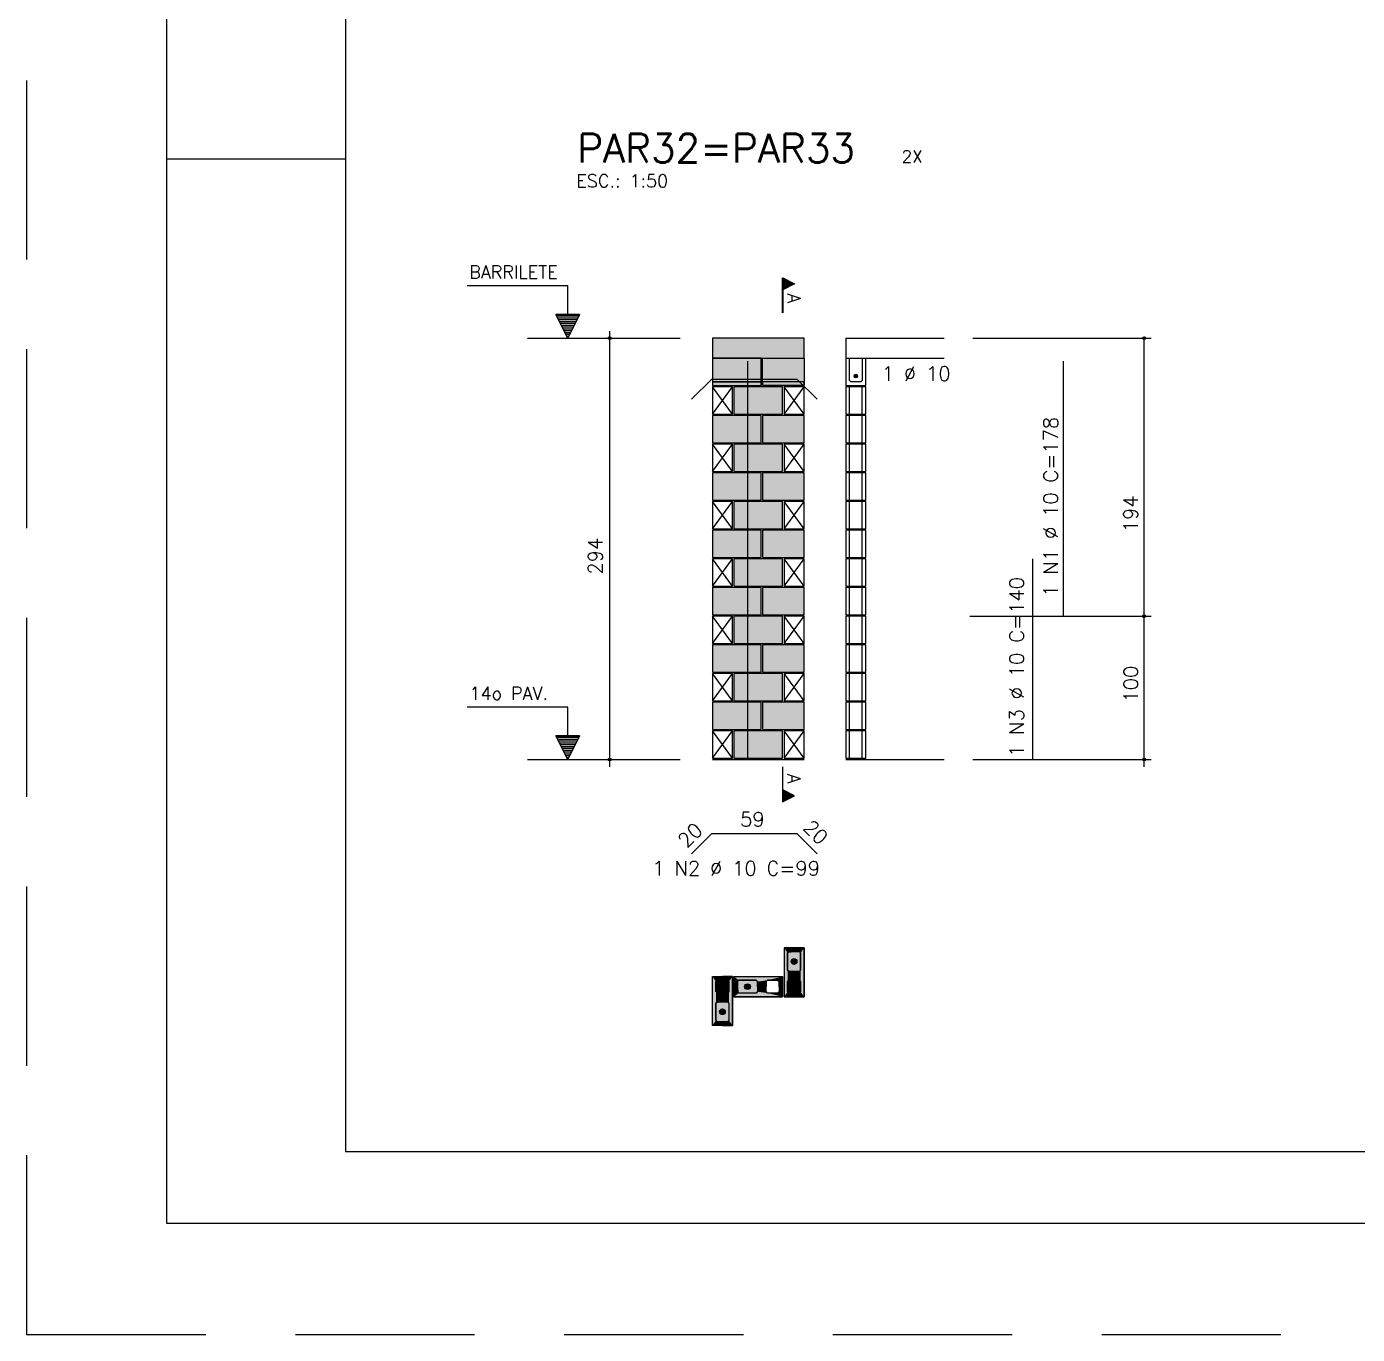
# Model space of a CAD drawing. Extents: x -1 to 122, y -1 to 61.
# Drawn here: x -1.06 to 17.5, y -1.45 to 16.8 of the extents above; entities that cross this region are included whole.
import ezdxf

# ---------------------------------------------------------------- set-up
doc = ezdxf.new("R2010")
doc.units = 0
doc.header["$MEASUREMENT"] = 0
doc.linetypes.add('ESTILO_TQS_0001', pattern=[0.45, 0.3, -0.15])
doc.linetypes.add('HIDDEN', pattern=[0.375, 0.25, -0.125])
doc.layers.get('0').update_dxf_attribs({"linetype": 'CONTINUOUS'})
doc.layers.get('Defpoints').update_dxf_attribs({"linetype": 'CONTINUOUS'})
for name, color, linetype in [('ARQ_FOLHA', 7, 'CONTINUOUS'), ('PENA_01', 1, 'CONTINUOUS'), ('PENA_02', 2, 'CONTINUOUS'), ('PENA_03', 3, 'CONTINUOUS'), ('PENA_05', 5, 'CONTINUOUS'), ('PENA_06', 6, 'CONTINUOUS'), ('PENA_09', 254, 'CONTINUOUS'), ('PENA_11', 252, 'CONTINUOUS'), ('PENA_21', 100, 'CONTINUOUS'), ('PENA_27', 21, 'CONTINUOUS')]:
    doc.layers.add(name, color=color, linetype=linetype)
doc.styles.get("Standard").update_dxf_attribs({"font": 'ROMANS.SHX'})

# ---------------------------------------------------------------- blocks, each defined once
blk = doc.blocks.new('FOLHA A1+1 - 1102 X 594')
at = {"layer": 'ARQ_FOLHA', "color": 1}
blk.add_line((-1164, 148.5), (-1189, 148.5), dxfattribs=at)
for points in [[(-1189, 0), (0, 0), (0, 594), (-1189, 594)], [(-1164, 10), (-10, 10), (-10, 584), (-1164, 584)]]:
    blk.add_lwpolyline(points, close=True, dxfattribs=at)
at = {"layer": 'Defpoints', "color": 8, "linetype": 'HIDDEN', "ltscale": 100}
blk.add_lwpolyline([(-1208.5, 609.5), (-1208.5, -15.5), (19.5, -15.5), (19.5, 609.5)], close=True, dxfattribs=at)

msp = doc.modelspace()

# ---------------------------------------------------------------- linework, layer by layer
at = {"layer": 'PENA_01', "linetype": 'Continuous'}
for p, q in [((5.92642, 12.453435), (8.057284, 12.453435)), ((8.504776, 11.843435), (9.184776, 11.843435)), ((5.92642, 6.573435), (8.057284, 6.573435))]:
    msp.add_line(p, q, dxfattribs=at)
for points in [[(9.734776, 3.634454), (9.734776, 3.874454), (9.714776, 3.894454), (9.574776, 3.894454), (9.554776, 3.874454), (9.554776, 3.634454), (9.574776, 3.614454), (9.714776, 3.614454), (9.734776, 3.634454)], [(8.734776, 3.474454), (8.734776, 3.334454), (8.714776, 3.314454), (8.574776, 3.314454), (8.554776, 3.334454), (8.554776, 3.474454), (8.574776, 3.494454), (8.714776, 3.494454), (8.734776, 3.474454)], [(9.114776, 3.314454), (8.874776, 3.314454), (8.854776, 3.334454), (8.854776, 3.474454), (8.874776, 3.494454), (9.114776, 3.494454), (9.134776, 3.474454), (9.134776, 3.334454), (9.114776, 3.314454)], [(9.414776, 3.314454), (9.274776, 3.314454), (9.254776, 3.334454), (9.254776, 3.474454), (9.274776, 3.494454), (9.414776, 3.494454), (9.434776, 3.474454), (9.434776, 3.334454), (9.414776, 3.314454)], [(9.734776, 3.334454), (9.734776, 3.474454), (9.714776, 3.494454), (9.574776, 3.494454), (9.554776, 3.474454), (9.554776, 3.334454), (9.574776, 3.314454), (9.714776, 3.314454), (9.734776, 3.334454)], [(8.734776, 3.174454), (8.734776, 2.934454), (8.714776, 2.914454), (8.574776, 2.914454), (8.554776, 2.934454), (8.554776, 3.174454), (8.574776, 3.194454), (8.714776, 3.194454), (8.734776, 3.174454)]]:
    msp.add_lwpolyline(points, dxfattribs=at)
at = {"layer": 'PENA_02', "linetype": 'Continuous'}
for p, q in [((8.784776, 11.773435), (8.504776, 11.773435)), ((8.504776, 11.773435), (8.504776, 11.393435)), ((8.784776, 11.393435), (8.784776, 11.773435)), ((9.784776, 11.773435), (9.504776, 11.773435)), ((9.504776, 11.773435), (9.504776, 11.393435)), ((9.784776, 11.393435), (9.784776, 11.773435)), ((8.504776, 11.393435), (8.784776, 11.393435)), ((9.504776, 11.393435), (9.784776, 11.393435)), ((8.784776, 10.973435), (8.504776, 10.973435)), ((8.504776, 10.973435), (8.504776, 10.593435)), ((8.784776, 10.593435), (8.784776, 10.973435)), ((9.784776, 10.973435), (9.504776, 10.973435)), ((9.504776, 10.973435), (9.504776, 10.593435)), ((9.784776, 10.593435), (9.784776, 10.973435)), ((8.504776, 10.593435), (8.784776, 10.593435)), ((9.504776, 10.593435), (9.784776, 10.593435)), ((8.784776, 10.173435), (8.504776, 10.173435)), ((8.504776, 10.173435), (8.504776, 9.793435)), ((8.784776, 9.793435), (8.784776, 10.173435)), ((9.784776, 10.173435), (9.504776, 10.173435)), ((9.504776, 10.173435), (9.504776, 9.793435)), ((9.784776, 9.793435), (9.784776, 10.173435)), ((8.504776, 9.793435), (8.784776, 9.793435)), ((9.504776, 9.793435), (9.784776, 9.793435)), ((8.784776, 9.373435), (8.504776, 9.373435)), ((8.504776, 9.373435), (8.504776, 8.993435)), ((8.784776, 8.993435), (8.784776, 9.373435)), ((9.784776, 9.373435), (9.504776, 9.373435)), ((9.504776, 9.373435), (9.504776, 8.993435)), ((9.784776, 8.993435), (9.784776, 9.373435)), ((8.504776, 8.993435), (8.784776, 8.993435)), ((9.504776, 8.993435), (9.784776, 8.993435)), ((8.784776, 8.573435), (8.504776, 8.573435)), ((8.504776, 8.573435), (8.504776, 8.193435)), ((8.784776, 8.193435), (8.784776, 8.573435)), ((9.784776, 8.573435), (9.504776, 8.573435)), ((9.504776, 8.573435), (9.504776, 8.193435)), ((9.784776, 8.193435), (9.784776, 8.573435)), ((8.504776, 8.193435), (8.784776, 8.193435)), ((9.504776, 8.193435), (9.784776, 8.193435)), ((8.784776, 7.773435), (8.504776, 7.773435)), ((8.504776, 7.773435), (8.504776, 7.393435)), ((8.784776, 7.393435), (8.784776, 7.773435)), ((9.784776, 7.773435), (9.504776, 7.773435)), ((9.504776, 7.773435), (9.504776, 7.393435)), ((9.784776, 7.393435), (9.784776, 7.773435)), ((8.504776, 7.393435), (8.784776, 7.393435)), ((9.504776, 7.393435), (9.784776, 7.393435)), ((8.784776, 6.973435), (8.504776, 6.973435)), ((8.504776, 6.973435), (8.504776, 6.593435)), ((8.784776, 6.593435), (8.784776, 6.973435)), ((9.784776, 6.973435), (9.504776, 6.973435)), ((9.504776, 6.973435), (9.504776, 6.593435)), ((9.784776, 6.593435), (9.784776, 6.973435)), ((8.504776, 6.593435), (8.784776, 6.593435)), ((8.504776, 6.573435), (9.784776, 6.573435)), ((9.504776, 6.593435), (9.784776, 6.593435))]:
    msp.add_line(p, q, dxfattribs=at)
at = {"layer": 'PENA_02', "linetype": 'ESTILO_TQS_0001'}
msp.add_line((9.784776, 11.843435), (9.204776, 11.843435), dxfattribs=at)
at = {"layer": 'PENA_02', "linetype": 'Continuous'}
for points in [[(8.504776, 12.173435), (9.786651, 12.173435), (9.786651, 12.453435), (8.504776, 12.453435), (8.504776, 12.173435)], [(8.504776, 11.793435), (9.184776, 11.793435), (9.184776, 12.173435), (8.504776, 12.173435), (8.504776, 11.793435)], [(9.784776, 11.793435), (9.204776, 11.793435), (9.204776, 12.173435), (9.784776, 12.173435), (9.784776, 11.793435)], [(8.804776, 11.393435), (9.484776, 11.393435), (9.484776, 11.773435), (8.804776, 11.773435), (8.804776, 11.393435)], [(8.504776, 10.993435), (9.184776, 10.993435), (9.184776, 11.373435), (8.504776, 11.373435), (8.504776, 10.993435)], [(9.204776, 10.993435), (9.784776, 10.993435), (9.784776, 11.373435), (9.204776, 11.373435), (9.204776, 10.993435)], [(8.804776, 10.593435), (9.484776, 10.593435), (9.484776, 10.973435), (8.804776, 10.973435), (8.804776, 10.593435)], [(8.504776, 10.193435), (9.184776, 10.193435), (9.184776, 10.573435), (8.504776, 10.573435), (8.504776, 10.193435)], [(9.204776, 10.193435), (9.784776, 10.193435), (9.784776, 10.573435), (9.204776, 10.573435), (9.204776, 10.193435)], [(8.804776, 9.793435), (9.484776, 9.793435), (9.484776, 10.173435), (8.804776, 10.173435), (8.804776, 9.793435)], [(8.504776, 9.393435), (9.184776, 9.393435), (9.184776, 9.773435), (8.504776, 9.773435), (8.504776, 9.393435)], [(9.204776, 9.393435), (9.784776, 9.393435), (9.784776, 9.773435), (9.204776, 9.773435), (9.204776, 9.393435)], [(8.804776, 8.993435), (9.484776, 8.993435), (9.484776, 9.373435), (8.804776, 9.373435), (8.804776, 8.993435)], [(8.504776, 8.593435), (9.184776, 8.593435), (9.184776, 8.973435), (8.504776, 8.973435), (8.504776, 8.593435)], [(9.204776, 8.593435), (9.784776, 8.593435), (9.784776, 8.973435), (9.204776, 8.973435), (9.204776, 8.593435)], [(8.804776, 8.193435), (9.484776, 8.193435), (9.484776, 8.573435), (8.804776, 8.573435), (8.804776, 8.193435)], [(8.504776, 7.793435), (9.184776, 7.793435), (9.184776, 8.173435), (8.504776, 8.173435), (8.504776, 7.793435)], [(9.204776, 7.793435), (9.784776, 7.793435), (9.784776, 8.173435), (9.204776, 8.173435), (9.204776, 7.793435)], [(8.804776, 7.393435), (9.484776, 7.393435), (9.484776, 7.773435), (8.804776, 7.773435), (8.804776, 7.393435)], [(8.504776, 6.993435), (9.184776, 6.993435), (9.184776, 7.373435), (8.504776, 7.373435), (8.504776, 6.993435)], [(9.204776, 6.993435), (9.784776, 6.993435), (9.784776, 7.373435), (9.204776, 7.373435), (9.204776, 6.993435)], [(8.804776, 6.593435), (9.484776, 6.593435), (9.484776, 6.973435), (8.804776, 6.973435), (8.804776, 6.593435)], [(9.784776, 3.264454), (9.784776, 3.944454), (9.504776, 3.944454), (9.504776, 3.264454), (9.784776, 3.264454)], [(8.784776, 3.544454), (8.784776, 2.864454), (8.504776, 2.864454), (8.504776, 3.544454), (8.784776, 3.544454)], [(9.484776, 3.264454), (8.804776, 3.264454), (8.804776, 3.544454), (9.484776, 3.544454), (9.484776, 3.264454)]]:
    msp.add_lwpolyline(points, dxfattribs=at)
for centre, radius in [((7.072566, 12.453435), 0.02), ((7.072566, 12.453435), 0.01), ((14.526646, 12.453435), 0.02), ((14.526646, 12.453435), 0.01), ((14.526646, 8.573435), 0.02), ((14.526646, 8.573435), 0.01), ((7.072566, 6.573435), 0.02), ((7.072566, 6.573435), 0.01), ((14.526646, 6.573435), 0.02), ((14.526646, 6.573435), 0.01)]:
    msp.add_circle(centre, radius, dxfattribs=at)
at = {"layer": 'PENA_03', "linetype": 'Continuous'}
for p, q in [((6.485419, 13.185301), (5.085419, 13.185301)), ((6.485419, 12.785301), (6.485419, 13.185301)), ((6.486819, 12.785301), (6.486819, 13.186701)), ((9.484776, 12.809792), (9.484776, 13.296174)), ((9.484776, 13.296174), (9.650709, 13.213208)), ((9.485471, 13.295046), (9.649148, 13.213208)), ((9.650709, 13.213208), (9.485471, 13.130589)), ((9.485472, 13.295046), (9.485472, 13.131369)), ((9.649148, 13.213208), (9.485472, 13.131369)), ((9.49754, 13.289792), (9.49754, 13.136623)), ((9.510304, 13.28341), (9.510304, 13.143005)), ((9.523068, 13.277028), (9.523068, 13.149387)), ((9.535832, 13.270646), (9.535832, 13.155769)), ((9.548596, 13.264264), (9.548596, 13.162151)), ((9.56136, 13.257882), (9.56136, 13.168533)), ((9.574124, 13.2515), (9.574124, 13.174915)), ((9.586888, 13.245118), (9.586888, 13.181297)), ((9.599652, 13.238736), (9.599652, 13.187679)), ((9.612416, 13.232354), (9.612416, 13.194061)), ((9.625181, 13.225972), (9.625181, 13.200443)), ((9.637945, 13.21959), (9.637945, 13.206826)), ((9.485472, 13.130589), (9.485472, 12.809792)), ((6.486119, 12.453435), (6.320186, 12.785301)), ((6.320186, 12.785301), (6.485419, 12.785301)), ((6.486119, 12.456557), (6.322442, 12.783909)), ((6.649795, 12.783909), (6.322442, 12.783909)), ((6.639288, 12.759773), (6.332949, 12.759773)), ((6.626524, 12.734245), (6.345714, 12.734245)), ((6.61376, 12.708717), (6.358478, 12.708717)), ((6.600995, 12.683189), (6.371242, 12.683189)), ((6.588231, 12.65766), (6.384006, 12.65766)), ((6.575467, 12.632132), (6.39677, 12.632132)), ((6.652052, 12.785301), (6.486119, 12.453435)), ((6.649795, 12.78391), (6.486119, 12.456557)), ((6.486819, 12.785301), (6.652052, 12.785301)), ((6.562703, 12.606604), (6.409534, 12.606604)), ((6.549939, 12.581076), (6.422298, 12.581076)), ((6.537175, 12.555548), (6.435062, 12.555548)), ((6.524411, 12.53002), (6.447826, 12.53002)), ((6.511647, 12.504491), (6.46059, 12.504491)), ((6.498883, 12.478963), (6.473355, 12.478963)), ((7.072566, 6.472903), (7.072566, 12.553435)), ((10.366651, 12.453435), (10.366651, 11.793435)), ((10.366651, 12.453435), (11.73733, 12.453435)), ((12.13733, 12.453435), (14.626646, 12.453435)), ((14.526646, 6.472903), (14.526646, 12.453435)), ((10.366651, 12.173435), (11.73733, 12.173435)), ((8.504776, 11.393435), (8.784776, 11.773435)), ((8.784776, 11.393435), (8.504776, 11.773435)), ((9.504776, 11.393435), (9.784776, 11.773435)), ((9.784776, 11.393435), (9.504776, 11.773435)), ((10.416651, 11.393435), (10.416651, 11.773435)), ((10.596651, 11.393435), (10.596651, 11.773435)), ((10.416651, 10.993435), (10.416651, 11.373435)), ((10.596651, 10.993435), (10.596651, 11.373435)), ((8.504776, 10.593435), (8.784776, 10.973435)), ((8.784776, 10.593435), (8.504776, 10.973435)), ((9.504776, 10.593435), (9.784776, 10.973435)), ((9.784776, 10.593435), (9.504776, 10.973435)), ((10.416651, 10.593435), (10.416651, 10.973435)), ((10.596651, 10.593435), (10.596651, 10.973435)), ((10.416651, 10.193435), (10.416651, 10.573435)), ((10.596651, 10.193435), (10.596651, 10.573435)), ((8.504776, 9.793435), (8.784776, 10.173435)), ((8.784776, 9.793435), (8.504776, 10.173435)), ((9.504776, 9.793435), (9.784776, 10.173435)), ((9.784776, 9.793435), (9.504776, 10.173435)), ((10.416651, 9.793435), (10.416651, 10.173435)), ((10.596651, 9.793435), (10.596651, 10.173435)), ((10.416651, 9.393435), (10.416651, 9.773435)), ((10.596651, 9.393435), (10.596651, 9.773435)), ((8.504776, 8.993435), (8.784776, 9.373435)), ((8.784776, 8.993435), (8.504776, 9.373435)), ((9.504776, 8.993435), (9.784776, 9.373435)), ((9.784776, 8.993435), (9.504776, 9.373435)), ((10.416651, 8.993435), (10.416651, 9.373435)), ((10.596651, 8.993435), (10.596651, 9.373435)), ((10.416651, 8.593435), (10.416651, 8.973435)), ((10.596651, 8.593435), (10.596651, 8.973435)), ((8.504776, 8.193435), (8.784776, 8.573435)), ((8.784776, 8.193435), (8.504776, 8.573435)), ((9.504776, 8.193435), (9.784776, 8.573435)), ((9.784776, 8.193435), (9.504776, 8.573435)), ((10.416651, 8.193435), (10.416651, 8.573435)), ((10.596651, 8.193435), (10.596651, 8.573435)), ((12.095399, 8.573435), (14.626646, 8.573435)), ((10.416651, 7.793435), (10.416651, 8.173435)), ((10.596651, 7.793435), (10.596651, 8.173435)), ((8.504776, 7.393435), (8.784776, 7.773435)), ((8.784776, 7.393435), (8.504776, 7.773435)), ((9.504776, 7.393435), (9.784776, 7.773435)), ((9.784776, 7.393435), (9.504776, 7.773435)), ((10.416651, 7.393435), (10.416651, 7.773435)), ((10.596651, 7.393435), (10.596651, 7.773435)), ((6.485419, 7.305301), (5.085419, 7.305301)), ((6.485419, 6.905301), (6.485419, 7.305301)), ((6.486819, 6.905301), (6.486819, 7.306701)), ((10.416651, 6.993435), (10.416651, 7.373435)), ((10.596651, 6.993435), (10.596651, 7.373435)), ((6.486119, 6.573435), (6.320186, 6.905301)), ((6.320186, 6.905301), (6.485419, 6.905301)), ((6.486119, 6.576557), (6.322442, 6.903909)), ((6.649795, 6.903909), (6.322442, 6.903909)), ((6.639288, 6.879773), (6.332949, 6.879773)), ((6.652052, 6.905301), (6.486119, 6.573435)), ((6.649795, 6.90391), (6.486119, 6.576557)), ((6.486819, 6.905301), (6.652052, 6.905301)), ((8.504776, 6.593435), (8.784776, 6.973435)), ((8.784776, 6.593435), (8.504776, 6.973435)), ((9.504776, 6.593435), (9.784776, 6.973435)), ((9.784776, 6.593435), (9.504776, 6.973435)), ((10.416651, 6.593435), (10.416651, 6.973435)), ((10.596651, 6.593435), (10.596651, 6.973435)), ((6.626524, 6.854245), (6.345714, 6.854245)), ((6.61376, 6.828717), (6.358478, 6.828717)), ((6.600995, 6.803189), (6.371242, 6.803189)), ((6.588231, 6.77766), (6.384006, 6.77766)), ((6.575467, 6.752132), (6.39677, 6.752132)), ((6.562703, 6.726604), (6.409534, 6.726604)), ((6.549939, 6.701076), (6.422298, 6.701076)), ((6.537175, 6.675548), (6.435062, 6.675548)), ((6.524411, 6.65002), (6.447826, 6.65002)), ((6.511647, 6.624491), (6.46059, 6.624491)), ((6.498883, 6.598963), (6.473355, 6.598963)), ((10.366651, 6.573435), (11.73733, 6.573435)), ((12.13733, 6.573435), (14.626646, 6.573435)), ((9.484776, 6.4714), (9.484776, 5.985018)), ((9.485472, 6.150603), (9.485472, 6.4714)), ((9.650709, 6.067984), (9.485471, 6.150603)), ((9.485472, 5.986146), (9.485472, 6.149823)), ((9.649148, 6.067984), (9.485472, 6.149823)), ((9.49754, 5.9914), (9.49754, 6.144569)), ((9.510304, 5.997782), (9.510304, 6.138187)), ((9.523068, 6.004164), (9.523068, 6.131805)), ((9.484776, 5.985018), (9.650709, 6.067984)), ((9.485471, 5.986146), (9.649148, 6.067984)), ((9.535832, 6.010546), (9.535832, 6.125423)), ((9.548596, 6.016928), (9.548596, 6.119041)), ((9.56136, 6.02331), (9.56136, 6.112659)), ((9.574124, 6.029692), (9.574124, 6.106277)), ((9.586888, 6.036074), (9.586888, 6.099895)), ((9.599652, 6.042456), (9.599652, 6.093513)), ((9.612416, 6.048838), (9.612416, 6.087131)), ((9.625181, 6.05522), (9.625181, 6.080749)), ((9.637945, 6.061602), (9.637945, 6.074366))]:
    msp.add_line(p, q, dxfattribs=at)
for points in [[(10.366651, 11.793435), (10.646651, 11.793435), (10.646651, 12.173435)], [(10.596651, 12.173435), (10.596651, 11.863435), (10.576651, 11.843435), (10.436651, 11.843435), (10.416651, 11.863435), (10.416651, 12.173435)], [(10.366651, 11.393435), (10.646651, 11.393435), (10.646651, 11.773435), (10.366651, 11.773435), (10.366651, 11.393435)], [(10.366651, 10.993435), (10.646651, 10.993435), (10.646651, 11.373435), (10.366651, 11.373435), (10.366651, 10.993435)], [(10.366651, 10.593435), (10.646651, 10.593435), (10.646651, 10.973435), (10.366651, 10.973435), (10.366651, 10.593435)], [(10.366651, 10.193435), (10.646651, 10.193435), (10.646651, 10.573435), (10.366651, 10.573435), (10.366651, 10.193435)], [(10.366651, 9.793435), (10.646651, 9.793435), (10.646651, 10.173435), (10.366651, 10.173435), (10.366651, 9.793435)], [(10.366651, 9.393435), (10.646651, 9.393435), (10.646651, 9.773435), (10.366651, 9.773435), (10.366651, 9.393435)], [(10.366651, 8.993435), (10.646651, 8.993435), (10.646651, 9.373435), (10.366651, 9.373435), (10.366651, 8.993435)], [(10.366651, 8.593435), (10.646651, 8.593435), (10.646651, 8.973435), (10.366651, 8.973435), (10.366651, 8.593435)], [(10.366651, 8.193435), (10.646651, 8.193435), (10.646651, 8.573435), (10.366651, 8.573435), (10.366651, 8.193435)], [(10.366651, 7.793435), (10.646651, 7.793435), (10.646651, 8.173435), (10.366651, 8.173435), (10.366651, 7.793435)], [(10.366651, 7.393435), (10.646651, 7.393435), (10.646651, 7.773435), (10.366651, 7.773435), (10.366651, 7.393435)], [(10.366651, 6.993435), (10.646651, 6.993435), (10.646651, 7.373435), (10.366651, 7.373435), (10.366651, 6.993435)], [(10.366651, 6.593435), (10.646651, 6.593435), (10.646651, 6.973435), (10.366651, 6.973435), (10.366651, 6.593435)], [(9.714776, 3.894454), (9.734776, 3.874454), (9.734776, 3.634454), (9.714776, 3.614454), (9.574776, 3.614454), (9.554776, 3.634454), (9.554776, 3.874454), (9.574776, 3.894454), (9.714776, 3.894454)], [(8.554776, 3.474454), (8.574776, 3.494454), (8.714776, 3.494454), (8.734776, 3.474454), (8.734776, 3.334454), (8.714776, 3.314454), (8.574776, 3.314454), (8.554776, 3.334454), (8.554776, 3.474454)], [(8.854776, 3.474454), (8.874776, 3.494454), (9.114776, 3.494454), (9.134776, 3.474454), (9.134776, 3.334454), (9.114776, 3.314454), (8.874776, 3.314454), (8.854776, 3.334454), (8.854776, 3.474454)], [(9.554776, 3.474454), (9.574776, 3.494454), (9.714776, 3.494454), (9.734776, 3.474454), (9.734776, 3.334454), (9.714776, 3.314454), (9.574776, 3.314454), (9.554776, 3.334454), (9.554776, 3.474454)], [(8.714776, 3.194454), (8.734776, 3.174454), (8.734776, 2.934454), (8.714776, 2.914454), (8.574776, 2.914454), (8.554776, 2.934454), (8.554776, 3.174454), (8.574776, 3.194454), (8.714776, 3.194454)]]:
    msp.add_lwpolyline(points, dxfattribs=at)
for centre, radius in [((10.5062, 11.924425), 0.025), ((9.644776, 3.754454), 0.04), ((8.644776, 3.404454), 0.04), ((8.994776, 3.404454), 0.04), ((9.644776, 3.404454), 0.04), ((8.644776, 3.054454), 0.04)]:
    msp.add_circle(centre, radius, dxfattribs=at)
for points in [[(10.5312, 11.924425), (10.4937, 11.946076), (10.482707, 11.932976)], [(10.5312, 11.924425), (10.482707, 11.932976), (10.482707, 11.915875)], [(10.5312, 11.924425), (10.482707, 11.915875), (10.4937, 11.902775)], [(10.5312, 11.924425), (10.510541, 11.949045), (10.4937, 11.946076)], [(10.5312, 11.924425), (10.4937, 11.902775), (10.510541, 11.899805)], [(10.5312, 11.924425), (10.525351, 11.940495), (10.510541, 11.949045)], [(10.5312, 11.924425), (10.510541, 11.899805), (10.525351, 11.908355)], [(10.5312, 11.924425), (10.525351, 11.908355), (10.5312, 11.924425)], [(9.684776, 3.754454), (9.624776, 3.789095), (9.607188, 3.768135)], [(9.684776, 3.754454), (9.607188, 3.768135), (9.607188, 3.740774)], [(9.684776, 3.754454), (9.607188, 3.740774), (9.624776, 3.719813)], [(9.684776, 3.754454), (9.651722, 3.793847), (9.624776, 3.789095)], [(9.684776, 3.754454), (9.624776, 3.719813), (9.651722, 3.715062)], [(9.684776, 3.754454), (9.675418, 3.780166), (9.651722, 3.793847)], [(9.684776, 3.754454), (9.651722, 3.715062), (9.675418, 3.728743)], [(9.684776, 3.754454), (9.675418, 3.728743), (9.684776, 3.754454)], [(8.684776, 3.404454), (8.624776, 3.439095), (8.607188, 3.418135)], [(8.684776, 3.404454), (8.607188, 3.418135), (8.607188, 3.390774)], [(8.684776, 3.404454), (8.607188, 3.390774), (8.624776, 3.369813)], [(8.684776, 3.404454), (8.651722, 3.443847), (8.624776, 3.439095)], [(8.684776, 3.404454), (8.624776, 3.369813), (8.651722, 3.365062)], [(8.684776, 3.404454), (8.675418, 3.430166), (8.651722, 3.443847)], [(8.684776, 3.404454), (8.651722, 3.365062), (8.675418, 3.378743)], [(8.684776, 3.404454), (8.675418, 3.378743), (8.684776, 3.404454)], [(9.034776, 3.404454), (8.974776, 3.439095), (8.957188, 3.418135)], [(9.034776, 3.404454), (8.957188, 3.418135), (8.957188, 3.390774)], [(9.034776, 3.404454), (8.957188, 3.390774), (8.974776, 3.369813)], [(9.034776, 3.404454), (9.001722, 3.443847), (8.974776, 3.439095)], [(9.034776, 3.404454), (8.974776, 3.369813), (9.001722, 3.365062)], [(9.034776, 3.404454), (9.025418, 3.430166), (9.001722, 3.443847)], [(9.034776, 3.404454), (9.001722, 3.365062), (9.025418, 3.378743)], [(9.034776, 3.404454), (9.025418, 3.378743), (9.034776, 3.404454)], [(9.684776, 3.404454), (9.624776, 3.439095), (9.607188, 3.418135)], [(9.684776, 3.404454), (9.607188, 3.418135), (9.607188, 3.390774)], [(9.684776, 3.404454), (9.607188, 3.390774), (9.624776, 3.369813)], [(9.684776, 3.404454), (9.651722, 3.443847), (9.624776, 3.439095)], [(9.684776, 3.404454), (9.624776, 3.369813), (9.651722, 3.365062)], [(9.684776, 3.404454), (9.675418, 3.430166), (9.651722, 3.443847)], [(9.684776, 3.404454), (9.651722, 3.365062), (9.675418, 3.378743)], [(9.684776, 3.404454), (9.675418, 3.378743), (9.684776, 3.404454)], [(8.684776, 3.054454), (8.624776, 3.089095), (8.607188, 3.068135)], [(8.684776, 3.054454), (8.607188, 3.068135), (8.607188, 3.040774)], [(8.684776, 3.054454), (8.607188, 3.040774), (8.624776, 3.019813)], [(8.684776, 3.054454), (8.651722, 3.093847), (8.624776, 3.089095)], [(8.684776, 3.054454), (8.624776, 3.019813), (8.651722, 3.015062)], [(8.684776, 3.054454), (8.675418, 3.080166), (8.651722, 3.093847)], [(8.684776, 3.054454), (8.651722, 3.015062), (8.675418, 3.028743)], [(8.684776, 3.054454), (8.675418, 3.028743), (8.684776, 3.054454)]]:
    msp.add_solid(points, dxfattribs=at)
at = {"layer": 'PENA_05', "linetype": 'Continuous'}
for p, q in [((13.402896, 8.570513), (13.402896, 12.133435)), ((8.215007, 11.600601), (8.497849, 11.883443)), ((8.497849, 11.883443), (9.684606, 11.883495)), ((9.684606, 11.883495), (9.967449, 11.600652)), ((12.976972, 6.573435), (12.976972, 9.373435)), ((8.215007, 5.256662), (8.497849, 5.539505)), ((8.497849, 5.539505), (9.684606, 5.539556)), ((9.684606, 5.539556), (9.967449, 5.256713))]:
    msp.add_line(p, q, dxfattribs=at)
msp.add_lwpolyline([(8.994776, 12.133435), (8.994776, 6.573435)], dxfattribs=at)
at = {"layer": 'PENA_09', "linetype": 'Continuous'}
for points in [[(8.504776, 11.843435), (9.184776, 11.843435), (9.184776, 12.173435), (8.504776, 12.173435), (8.504776, 11.843435)], [(9.204776, 12.173435), (9.784776, 12.173435), (9.784776, 11.843435), (9.204776, 11.843435), (9.204776, 12.173435)]]:
    msp.add_lwpolyline(points, dxfattribs=at)
for points in [[(8.504776, 11.843435), (9.184776, 11.843435), (9.184776, 12.173435)], [(8.504776, 11.843435), (9.184776, 12.173435), (8.504776, 12.173435)], [(8.504776, 11.843435), (8.504776, 12.173435), (8.504776, 11.843435)], [(9.204776, 12.173435), (9.784776, 12.173435), (9.784776, 11.843435)], [(9.204776, 12.173435), (9.784776, 11.843435), (9.204776, 11.843435)], [(9.204776, 12.173435), (9.204776, 11.843435), (9.204776, 12.173435)]]:
    msp.add_solid(points, dxfattribs=at)
at = {"layer": 'PENA_11', "linetype": 'Continuous'}
for points in [[(8.504776, 12.173435), (9.786651, 12.173435), (9.786651, 12.453435)], [(8.504776, 12.173435), (9.786651, 12.453435), (8.504776, 12.453435)], [(8.504776, 12.173435), (8.504776, 12.453435), (8.504776, 12.173435)], [(9.714776, 3.894454), (9.574776, 3.614454), (9.554776, 3.634454)], [(9.714776, 3.894454), (9.554776, 3.634454), (9.554776, 3.874454)], [(9.714776, 3.894454), (9.554776, 3.874454), (9.574776, 3.894454)], [(9.714776, 3.894454), (9.714776, 3.614454), (9.574776, 3.614454)], [(9.714776, 3.894454), (9.574776, 3.894454), (9.714776, 3.894454)], [(9.714776, 3.894454), (9.734776, 3.874454), (9.734776, 3.634454)], [(9.714776, 3.894454), (9.734776, 3.634454), (9.714776, 3.614454)], [(8.554776, 3.474454), (8.574776, 3.494454), (8.714776, 3.494454)], [(8.554776, 3.474454), (8.714776, 3.494454), (8.734776, 3.474454)], [(8.554776, 3.474454), (8.734776, 3.474454), (8.734776, 3.334454)], [(8.554776, 3.474454), (8.734776, 3.334454), (8.714776, 3.314454)], [(8.554776, 3.474454), (8.714776, 3.314454), (8.574776, 3.314454)], [(8.554776, 3.474454), (8.574776, 3.314454), (8.554776, 3.334454)], [(8.554776, 3.474454), (8.554776, 3.334454), (8.554776, 3.474454)], [(8.854776, 3.474454), (8.874776, 3.494454), (9.114776, 3.494454)], [(8.854776, 3.474454), (9.114776, 3.494454), (9.134776, 3.474454)], [(8.854776, 3.474454), (9.134776, 3.474454), (9.134776, 3.334454)], [(8.854776, 3.474454), (9.134776, 3.334454), (9.114776, 3.314454)], [(8.854776, 3.474454), (9.114776, 3.314454), (8.874776, 3.314454)], [(8.854776, 3.474454), (8.874776, 3.314454), (8.854776, 3.334454)], [(8.854776, 3.474454), (8.854776, 3.334454), (8.854776, 3.474454)], [(9.554776, 3.474454), (9.574776, 3.494454), (9.714776, 3.494454)], [(9.554776, 3.474454), (9.714776, 3.494454), (9.734776, 3.474454)], [(9.554776, 3.474454), (9.734776, 3.474454), (9.734776, 3.334454)], [(9.554776, 3.474454), (9.734776, 3.334454), (9.714776, 3.314454)], [(9.554776, 3.474454), (9.714776, 3.314454), (9.574776, 3.314454)], [(9.554776, 3.474454), (9.574776, 3.314454), (9.554776, 3.334454)], [(9.554776, 3.474454), (9.554776, 3.334454), (9.554776, 3.474454)], [(8.714776, 3.194454), (8.574776, 2.914454), (8.554776, 2.934454)], [(8.714776, 3.194454), (8.554776, 2.934454), (8.554776, 3.174454)], [(8.714776, 3.194454), (8.554776, 3.174454), (8.574776, 3.194454)], [(8.714776, 3.194454), (8.714776, 2.914454), (8.574776, 2.914454)], [(8.714776, 3.194454), (8.574776, 3.194454), (8.714776, 3.194454)], [(8.714776, 3.194454), (8.734776, 3.174454), (8.734776, 2.934454)], [(8.714776, 3.194454), (8.734776, 2.934454), (8.714776, 2.914454)]]:
    msp.add_solid(points, dxfattribs=at)
at = {"layer": 'PENA_21', "linetype": 'Continuous'}
for points in [[(8.504776, 11.793435), (9.184776, 11.793435), (9.184776, 11.843435), (8.504776, 11.843435), (8.504776, 11.793435)], [(8.804776, 11.393435), (9.484776, 11.393435), (9.484776, 11.773435), (8.804776, 11.773435), (8.804776, 11.393435)], [(8.504776, 10.993435), (9.184776, 10.993435), (9.184776, 11.373435), (8.504776, 11.373435), (8.504776, 10.993435)], [(8.804776, 10.593435), (9.484776, 10.593435), (9.484776, 10.973435), (8.804776, 10.973435), (8.804776, 10.593435)], [(8.504776, 10.193435), (9.184776, 10.193435), (9.184776, 10.573435), (8.504776, 10.573435), (8.504776, 10.193435)], [(8.804776, 9.793435), (9.484776, 9.793435), (9.484776, 10.173435), (8.804776, 10.173435), (8.804776, 9.793435)], [(8.504776, 9.393435), (9.184776, 9.393435), (9.184776, 9.773435), (8.504776, 9.773435), (8.504776, 9.393435)], [(8.804776, 8.993435), (9.484776, 8.993435), (9.484776, 9.373435), (8.804776, 9.373435), (8.804776, 8.993435)], [(8.504776, 8.593435), (9.184776, 8.593435), (9.184776, 8.973435), (8.504776, 8.973435), (8.504776, 8.593435)], [(8.804776, 8.193435), (9.484776, 8.193435), (9.484776, 8.573435), (8.804776, 8.573435), (8.804776, 8.193435)], [(8.504776, 7.793435), (9.184776, 7.793435), (9.184776, 8.173435), (8.504776, 8.173435), (8.504776, 7.793435)], [(8.804776, 7.393435), (9.484776, 7.393435), (9.484776, 7.773435), (8.804776, 7.773435), (8.804776, 7.393435)], [(8.504776, 6.993435), (9.184776, 6.993435), (9.184776, 7.373435), (8.504776, 7.373435), (8.504776, 6.993435)], [(8.804776, 6.593435), (9.484776, 6.593435), (9.484776, 6.973435), (8.804776, 6.973435), (8.804776, 6.593435)], [(9.644776, 3.264454), (9.644776, 3.314454), (9.574776, 3.314454), (9.554776, 3.334454), (9.554776, 3.474454), (9.574776, 3.494454), (9.644776, 3.494454), (9.644776, 3.614454), (9.574776, 3.614454), (9.554776, 3.634454), (9.554776, 3.874454), (9.574776, 3.894454), (9.644776, 3.894454), (9.644776, 3.944454), (9.504776, 3.944454), (9.504776, 3.264454), (9.644776, 3.264454)], [(9.644776, 3.264454), (9.644776, 3.314454), (9.714776, 3.314454), (9.734776, 3.334454), (9.734776, 3.474454), (9.714776, 3.494454), (9.644776, 3.494454), (9.644776, 3.614454), (9.714776, 3.614454), (9.734776, 3.634454), (9.734776, 3.874454), (9.714776, 3.894454), (9.644776, 3.894454), (9.644776, 3.944454), (9.784776, 3.944454), (9.784776, 3.264454), (9.644776, 3.264454)], [(8.644776, 3.544454), (8.644776, 3.494454), (8.574776, 3.494454), (8.554776, 3.474454), (8.554776, 3.334454), (8.574776, 3.314454), (8.644776, 3.314454), (8.644776, 3.194454), (8.574776, 3.194454), (8.554776, 3.174454), (8.554776, 2.934454), (8.574776, 2.914454), (8.644776, 2.914454), (8.644776, 2.864454), (8.504776, 2.864454), (8.504776, 3.544454), (8.644776, 3.544454)], [(8.644776, 3.544454), (8.644776, 3.494454), (8.714776, 3.494454), (8.734776, 3.474454), (8.734776, 3.334454), (8.714776, 3.314454), (8.644776, 3.314454), (8.644776, 3.194454), (8.714776, 3.194454), (8.734776, 3.174454), (8.734776, 2.934454), (8.714776, 2.914454), (8.644776, 2.914454), (8.644776, 2.864454), (8.784776, 2.864454), (8.784776, 3.544454), (8.644776, 3.544454)], [(9.484776, 3.404454), (9.434776, 3.404454), (9.434776, 3.474454), (9.414776, 3.494454), (9.274776, 3.494454), (9.254776, 3.474454), (9.254776, 3.404454), (9.134776, 3.404454), (9.134776, 3.474454), (9.114776, 3.494454), (8.874776, 3.494454), (8.854776, 3.474454), (8.854776, 3.404454), (8.804776, 3.404454), (8.804776, 3.544454), (9.484776, 3.544454), (9.484776, 3.404454)], [(9.484776, 3.404454), (9.434776, 3.404454), (9.434776, 3.334454), (9.414776, 3.314454), (9.274776, 3.314454), (9.254776, 3.334454), (9.254776, 3.404454), (9.134776, 3.404454), (9.134776, 3.334454), (9.114776, 3.314454), (8.874776, 3.314454), (8.854776, 3.334454), (8.854776, 3.404454), (8.804776, 3.404454), (8.804776, 3.264454), (9.484776, 3.264454), (9.484776, 3.404454)]]:
    msp.add_lwpolyline(points, dxfattribs=at)
for points in [[(8.504776, 11.793435), (9.184776, 11.793435), (9.184776, 11.843435)], [(8.504776, 11.793435), (9.184776, 11.843435), (8.504776, 11.843435)], [(8.504776, 11.793435), (8.504776, 11.843435), (8.504776, 11.793435)], [(8.804776, 11.393435), (9.484776, 11.393435), (9.484776, 11.773435)], [(8.804776, 11.393435), (9.484776, 11.773435), (8.804776, 11.773435)], [(8.804776, 11.393435), (8.804776, 11.773435), (8.804776, 11.393435)], [(8.504776, 10.993435), (9.184776, 10.993435), (9.184776, 11.373435)], [(8.504776, 10.993435), (9.184776, 11.373435), (8.504776, 11.373435)], [(8.504776, 10.993435), (8.504776, 11.373435), (8.504776, 10.993435)], [(8.804776, 10.593435), (9.484776, 10.593435), (9.484776, 10.973435)], [(8.804776, 10.593435), (9.484776, 10.973435), (8.804776, 10.973435)], [(8.804776, 10.593435), (8.804776, 10.973435), (8.804776, 10.593435)], [(8.504776, 10.193435), (9.184776, 10.193435), (9.184776, 10.573435)], [(8.504776, 10.193435), (9.184776, 10.573435), (8.504776, 10.573435)], [(8.504776, 10.193435), (8.504776, 10.573435), (8.504776, 10.193435)], [(8.804776, 9.793435), (9.484776, 9.793435), (9.484776, 10.173435)], [(8.804776, 9.793435), (9.484776, 10.173435), (8.804776, 10.173435)], [(8.804776, 9.793435), (8.804776, 10.173435), (8.804776, 9.793435)], [(8.504776, 9.393435), (9.184776, 9.393435), (9.184776, 9.773435)], [(8.504776, 9.393435), (9.184776, 9.773435), (8.504776, 9.773435)], [(8.504776, 9.393435), (8.504776, 9.773435), (8.504776, 9.393435)], [(8.804776, 8.993435), (9.484776, 8.993435), (9.484776, 9.373435)], [(8.804776, 8.993435), (9.484776, 9.373435), (8.804776, 9.373435)], [(8.804776, 8.993435), (8.804776, 9.373435), (8.804776, 8.993435)], [(8.504776, 8.593435), (9.184776, 8.593435), (9.184776, 8.973435)], [(8.504776, 8.593435), (9.184776, 8.973435), (8.504776, 8.973435)], [(8.504776, 8.593435), (8.504776, 8.973435), (8.504776, 8.593435)], [(8.804776, 8.193435), (9.484776, 8.193435), (9.484776, 8.573435)], [(8.804776, 8.193435), (9.484776, 8.573435), (8.804776, 8.573435)], [(8.804776, 8.193435), (8.804776, 8.573435), (8.804776, 8.193435)], [(8.504776, 7.793435), (9.184776, 7.793435), (9.184776, 8.173435)], [(8.504776, 7.793435), (9.184776, 8.173435), (8.504776, 8.173435)], [(8.504776, 7.793435), (8.504776, 8.173435), (8.504776, 7.793435)], [(8.804776, 7.393435), (9.484776, 7.393435), (9.484776, 7.773435)], [(8.804776, 7.393435), (9.484776, 7.773435), (8.804776, 7.773435)], [(8.804776, 7.393435), (8.804776, 7.773435), (8.804776, 7.393435)], [(8.504776, 6.993435), (9.184776, 6.993435), (9.184776, 7.373435)], [(8.504776, 6.993435), (9.184776, 7.373435), (8.504776, 7.373435)], [(8.504776, 6.993435), (8.504776, 7.373435), (8.504776, 6.993435)], [(8.804776, 6.593435), (9.484776, 6.593435), (9.484776, 6.973435)], [(8.804776, 6.593435), (9.484776, 6.973435), (8.804776, 6.973435)], [(8.804776, 6.593435), (8.804776, 6.973435), (8.804776, 6.593435)], [(9.644776, 3.944454), (9.504776, 3.944454), (9.574776, 3.894454)], [(9.574776, 3.894454), (9.504776, 3.944454), (9.554776, 3.874454)], [(9.504776, 3.944454), (9.554776, 3.334454), (9.554776, 3.874454)], [(9.504776, 3.264454), (9.554776, 3.334454), (9.504776, 3.944454)], [(9.644776, 3.894454), (9.644776, 3.944454), (9.574776, 3.894454)], [(9.714776, 3.894454), (9.644776, 3.894454), (9.784776, 3.944454)], [(9.644776, 3.894454), (9.644776, 3.944454), (9.784776, 3.944454)], [(9.734776, 3.874454), (9.714776, 3.894454), (9.784776, 3.944454)], [(9.734776, 3.634454), (9.784776, 3.944454), (9.734776, 3.474454)], [(9.734776, 3.474454), (9.784776, 3.944454), (9.734776, 3.334454)], [(9.784776, 3.944454), (9.784776, 3.264454), (9.734776, 3.334454)], [(9.734776, 3.634454), (9.734776, 3.874454), (9.784776, 3.944454)], [(9.554776, 3.874454), (9.554776, 3.334454), (9.554776, 3.474454)], [(9.554776, 3.874454), (9.554776, 3.634454), (9.554776, 3.474454)], [(8.574776, 3.494454), (8.554776, 3.474454), (8.504776, 3.544454)], [(8.574776, 3.494454), (8.504776, 3.544454), (8.644776, 3.544454)], [(8.504776, 3.544454), (8.554776, 3.474454), (8.504776, 2.864454)], [(8.574776, 3.494454), (8.644776, 3.544454), (8.644776, 3.494454)], [(8.784776, 3.544454), (8.644776, 3.544454), (8.714776, 3.494454)], [(8.714776, 3.494454), (8.644776, 3.544454), (8.644776, 3.494454)], [(8.734776, 3.474454), (8.784776, 3.544454), (8.714776, 3.494454)], [(8.784776, 2.864454), (8.784776, 3.544454), (8.734776, 3.474454)], [(9.484776, 3.544454), (8.874776, 3.494454), (8.804776, 3.544454)], [(8.874776, 3.494454), (8.854776, 3.474454), (8.804776, 3.544454)], [(8.804776, 3.544454), (8.854776, 3.474454), (8.804776, 3.404454)], [(9.114776, 3.494454), (8.874776, 3.494454), (9.484776, 3.544454)], [(9.134776, 3.474454), (9.114776, 3.494454), (9.484776, 3.544454)], [(9.484776, 3.544454), (9.274776, 3.494454), (9.134776, 3.474454)], [(9.484776, 3.544454), (9.414776, 3.494454), (9.274776, 3.494454)], [(9.484776, 3.544454), (9.434776, 3.474454), (9.414776, 3.494454)], [(9.484776, 3.544454), (9.484776, 3.404454), (9.434776, 3.404454)], [(9.484776, 3.544454), (9.434776, 3.404454), (9.434776, 3.474454)], [(9.574776, 3.494454), (9.554776, 3.634454), (9.554776, 3.474454)], [(9.574776, 3.494454), (9.574776, 3.614454), (9.554776, 3.634454)], [(9.644776, 3.494454), (9.574776, 3.614454), (9.574776, 3.494454)], [(9.644776, 3.494454), (9.644776, 3.614454), (9.574776, 3.614454)], [(9.644776, 3.494454), (9.714776, 3.614454), (9.714776, 3.494454)], [(9.644776, 3.494454), (9.644776, 3.614454), (9.714776, 3.614454)], [(9.714776, 3.614454), (9.734776, 3.634454), (9.714776, 3.494454)], [(9.714776, 3.494454), (9.734776, 3.634454), (9.734776, 3.474454)], [(8.504776, 2.864454), (8.554776, 3.474454), (8.554776, 2.934454)], [(8.554776, 2.934454), (8.554776, 3.474454), (8.554776, 3.334454)], [(8.734776, 3.334454), (8.784776, 2.864454), (8.734776, 3.474454)], [(8.854776, 3.474454), (8.854776, 3.404454), (8.804776, 3.404454)], [(8.804776, 3.264454), (8.854776, 3.334454), (8.804776, 3.404454)], [(8.854776, 3.334454), (8.854776, 3.404454), (8.804776, 3.404454)], [(9.134776, 3.404454), (9.134776, 3.474454), (9.274776, 3.494454)], [(9.134776, 3.404454), (9.274776, 3.494454), (9.254776, 3.474454)], [(9.134776, 3.404454), (9.254776, 3.474454), (9.254776, 3.404454)], [(9.134776, 3.404454), (9.134776, 3.334454), (9.274776, 3.314454)], [(9.134776, 3.404454), (9.274776, 3.314454), (9.254776, 3.334454)], [(9.134776, 3.404454), (9.254776, 3.334454), (9.254776, 3.404454)], [(9.484776, 3.264454), (9.484776, 3.404454), (9.434776, 3.404454)], [(9.484776, 3.264454), (9.434776, 3.404454), (9.434776, 3.334454)], [(8.554776, 2.934454), (8.554776, 3.174454), (8.554776, 3.334454)], [(8.574776, 3.314454), (8.554776, 3.174454), (8.554776, 3.334454)], [(8.574776, 3.314454), (8.574776, 3.194454), (8.554776, 3.174454)], [(8.644776, 3.314454), (8.574776, 3.194454), (8.574776, 3.314454)], [(8.644776, 3.314454), (8.644776, 3.194454), (8.574776, 3.194454)], [(8.644776, 3.314454), (8.714776, 3.194454), (8.714776, 3.314454)], [(8.644776, 3.314454), (8.644776, 3.194454), (8.714776, 3.194454)], [(8.714776, 3.314454), (8.734776, 3.174454), (8.734776, 3.334454)], [(8.714776, 3.194454), (8.734776, 3.174454), (8.714776, 3.314454)], [(8.734776, 3.174454), (8.784776, 2.864454), (8.734776, 3.334454)], [(8.734776, 3.174454), (8.734776, 2.934454), (8.784776, 2.864454)], [(8.874776, 3.314454), (8.854776, 3.334454), (8.804776, 3.264454)], [(9.484776, 3.264454), (8.874776, 3.314454), (8.804776, 3.264454)], [(9.114776, 3.314454), (8.874776, 3.314454), (9.484776, 3.264454)], [(9.134776, 3.334454), (9.114776, 3.314454), (9.484776, 3.264454)], [(9.484776, 3.264454), (9.274776, 3.314454), (9.134776, 3.334454)], [(9.484776, 3.264454), (9.414776, 3.314454), (9.274776, 3.314454)], [(9.484776, 3.264454), (9.434776, 3.334454), (9.414776, 3.314454)], [(9.574776, 3.314454), (9.554776, 3.334454), (9.504776, 3.264454)], [(9.574776, 3.314454), (9.504776, 3.264454), (9.644776, 3.264454)], [(9.574776, 3.314454), (9.644776, 3.264454), (9.644776, 3.314454)], [(9.784776, 3.264454), (9.644776, 3.264454), (9.714776, 3.314454)], [(9.714776, 3.314454), (9.644776, 3.264454), (9.644776, 3.314454)], [(9.734776, 3.334454), (9.784776, 3.264454), (9.714776, 3.314454)], [(8.574776, 2.914454), (8.504776, 2.864454), (8.554776, 2.934454)], [(8.644776, 2.864454), (8.504776, 2.864454), (8.574776, 2.914454)], [(8.644776, 2.914454), (8.644776, 2.864454), (8.574776, 2.914454)], [(8.714776, 2.914454), (8.644776, 2.914454), (8.784776, 2.864454)], [(8.644776, 2.914454), (8.644776, 2.864454), (8.784776, 2.864454)], [(8.734776, 2.934454), (8.714776, 2.914454), (8.784776, 2.864454)]]:
    msp.add_solid(points, dxfattribs=at)
at = {"layer": 'PENA_27', "linetype": 'Continuous'}
for points in [[(9.204776, 11.793435), (9.784776, 11.793435), (9.784776, 11.843435), (9.204776, 11.843435), (9.204776, 11.793435)], [(9.204776, 10.993435), (9.784776, 10.993435), (9.784776, 11.373435), (9.204776, 11.373435), (9.204776, 10.993435)], [(9.204776, 10.193435), (9.784776, 10.193435), (9.784776, 10.573435), (9.204776, 10.573435), (9.204776, 10.193435)], [(9.204776, 9.393435), (9.784776, 9.393435), (9.784776, 9.773435), (9.204776, 9.773435), (9.204776, 9.393435)], [(9.204776, 8.593435), (9.784776, 8.593435), (9.784776, 8.973435), (9.204776, 8.973435), (9.204776, 8.593435)], [(9.204776, 7.793435), (9.784776, 7.793435), (9.784776, 8.173435), (9.204776, 8.173435), (9.204776, 7.793435)], [(9.204776, 6.993435), (9.784776, 6.993435), (9.784776, 7.373435), (9.204776, 7.373435), (9.204776, 6.993435)]]:
    msp.add_lwpolyline(points, dxfattribs=at)
for points in [[(9.204776, 11.793435), (9.784776, 11.793435), (9.784776, 11.843435)], [(9.204776, 11.793435), (9.784776, 11.843435), (9.204776, 11.843435)], [(9.204776, 11.793435), (9.204776, 11.843435), (9.204776, 11.793435)], [(9.204776, 10.993435), (9.784776, 10.993435), (9.784776, 11.373435)], [(9.204776, 10.993435), (9.784776, 11.373435), (9.204776, 11.373435)], [(9.204776, 10.993435), (9.204776, 11.373435), (9.204776, 10.993435)], [(9.204776, 10.193435), (9.784776, 10.193435), (9.784776, 10.573435)], [(9.204776, 10.193435), (9.784776, 10.573435), (9.204776, 10.573435)], [(9.204776, 10.193435), (9.204776, 10.573435), (9.204776, 10.193435)], [(9.204776, 9.393435), (9.784776, 9.393435), (9.784776, 9.773435)], [(9.204776, 9.393435), (9.784776, 9.773435), (9.204776, 9.773435)], [(9.204776, 9.393435), (9.204776, 9.773435), (9.204776, 9.393435)], [(9.204776, 8.593435), (9.784776, 8.593435), (9.784776, 8.973435)], [(9.204776, 8.593435), (9.784776, 8.973435), (9.204776, 8.973435)], [(9.204776, 8.593435), (9.204776, 8.973435), (9.204776, 8.593435)], [(9.204776, 7.793435), (9.784776, 7.793435), (9.784776, 8.173435)], [(9.204776, 7.793435), (9.784776, 8.173435), (9.204776, 8.173435)], [(9.204776, 7.793435), (9.204776, 8.173435), (9.204776, 7.793435)], [(9.204776, 6.993435), (9.784776, 6.993435), (9.784776, 7.373435)], [(9.204776, 6.993435), (9.784776, 7.373435), (9.204776, 7.373435)], [(9.204776, 6.993435), (9.204776, 7.373435), (9.204776, 6.993435)]]:
    msp.add_solid(points, dxfattribs=at)

# ---------------------------------------------------------------- block references
at = {"xscale": 0.09999999999999938, "yscale": 0.09999999999999938, "zscale": 0.09999999999999938}
msp.add_blockref('FOLHA A1+1 - 1102 X 594', (119.786331, 0.101748), dxfattribs=at)

# ---------------------------------------------------------------- texts
at = {"layer": 'PENA_02', "linetype": 'Continuous'}
msp.add_text('2X', height=0.17, dxfattribs=at).set_placement((11.145503, 14.904268))
at = {"layer": 'PENA_03', "linetype": 'Continuous'}
for s, height, p in [('ESC.: 1:50', 0.18, (6.606367, 14.559298)), ('BARRILETE', 0.18, (5.111125, 13.287174)), ('1 %%c 10', 0.2, (10.86747, 11.857134)), ('14o PAV.', 0.18, (5.115691, 7.407174)), ('1 N2 %%c 10 C=99', 0.2, (7.665947, 4.955195))]:
    msp.add_text(s, height=height, dxfattribs=at).set_placement(p)
for s, height, rotation, p in [('A', 0.18, 270, (9.551805, 13.077775)), ('1 N1 %%c 10 C=178', 0.2, 90, (13.324943, 8.844402)), ('194', 0.2, 90, (14.441253, 9.745241)), ('294', 0.2, 90, (6.970262, 9.154833)), ('1 N3 %%c 10 C=140', 0.2, 90, (12.851215, 6.608998)), ('100', 0.2, 90, (14.442868, 7.369682)), ('A', 0.18, 270, (9.551805, 6.374846)), ('59', 0.2, 0.002481, (8.891223, 5.639522)), ('20', 0.2, 45, (8.144296, 5.327373)), ('20', 0.2, 315, (9.755317, 5.610267))]:
    msp.add_text(s, height=height, rotation=rotation, dxfattribs=at).set_placement(p)
at = {"layer": 'PENA_06', "linetype": 'Continuous'}
msp.add_text('PAR32=PAR33', height=0.4, dxfattribs=at).set_placement((6.619384, 14.904769))

doc.saveas('drawing.dxf')
